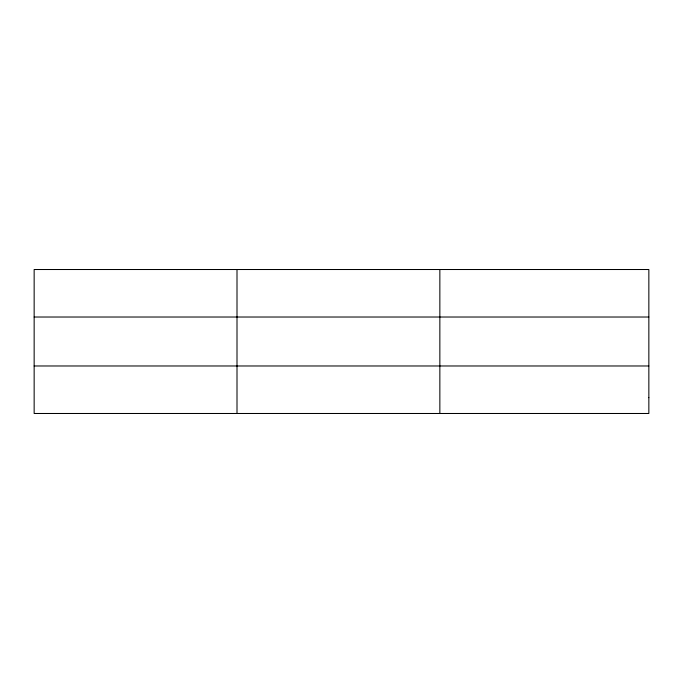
<?xml version="1.0" encoding="UTF-8"?>
<svg xmlns="http://www.w3.org/2000/svg" width="683" height="683" viewBox="0 0 683 683"><rect width="100%" height="100%" fill="white"/><g stroke="black" fill="none" stroke-linecap="round" stroke-linejoin="round"><path stroke-width="1.02" d="M237.001 269.512L237.001 413.488M439.852 269.512L439.852 413.488M34.15 317.023L648.85 317.023M34.15 365.977L648.85 365.977M648.85 397.651L648.85 413.488L34.15 413.488L34.15 269.512L648.85 269.512L648.85 397.651"/></g></svg>
